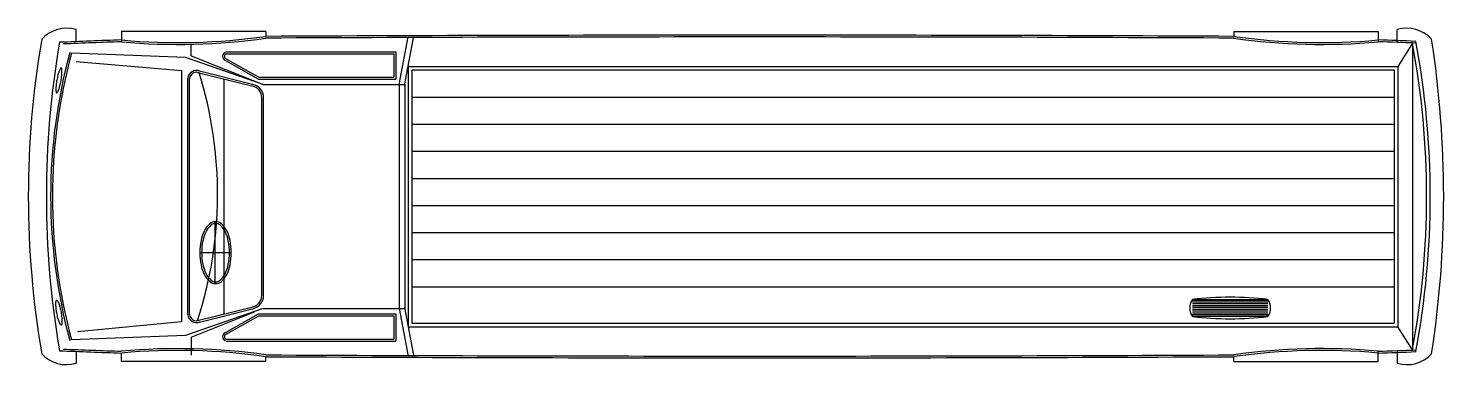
# Model space of a CAD drawing. Extents: x 0 to 7.84, y -0.93 to 0.93.
import ezdxf

# ---------------------------------------------------------------- set-up
doc = ezdxf.new("R2010")
doc.units = 0
doc.header["$MEASUREMENT"] = 0
doc.layers.add('C-CARRO', color=2, linetype='CONTINUOUS')

msp = doc.modelspace()

# ---------------------------------------------------------------- linework, layer by layer
at = {"layer": 'C-CARRO'}
for p, q in [((0.2648, 0.8571), (0.2648, 0.9235)), ((1.3162, 0.9132), (0.5162, 0.9132)), ((0.5162, 0.9132), (0.5162, 0.8563)), ((1.3162, 0.9132), (1.3162, 0.8866)), ((2.0547, 0.6205), (2.1036, 0.8831)), ((2.0842, 0.615), (2.1331, 0.8776)), ((6.6761, 0.9132), (7.4761, 0.9132)), ((6.6761, 0.9132), (6.6761, 0.8866)), ((7.4761, 0.9132), (7.4761, 0.8563)), ((7.5817, 0.8571), (7.5817, 0.9235)), ((0.8703, 0.7695), (0.2393, 0.7939)), ((0.9029, 0.7785), (0.9029, 0.8428)), ((1.0954, 0.8), (2.0347, 0.8)), ((1.0954, 0.79), (2.0247, 0.79)), ((2.0247, 0.79), (2.0247, 0.66)), ((2.0347, 0.8), (2.0347, 0.65)), ((7.6657, 0.8495), (7.5843, 0.7205)), ((7.6657, 0.8495), (7.6657, -0.8494)), ((0.2648, 0.7464), (0.8492, 0.6974)), ((1.3003, 0.6205), (0.8703, 0.7695)), ((0.9029, 0.7785), (1.3003, 0.6205)), ((1.0954, 0.7623), (1.2775, 0.66)), ((1.0954, 0.7508), (1.2749, 0.65)), ((2.1038, 0.7205), (7.5843, 0.7205)), ((2.1038, 0.7205), (2.1038, -0.7205)), ((7.5843, 0.7205), (7.5843, -0.7205)), ((0.8492, 0.6974), (0.8492, -0.6931)), ((0.8829, -0.655), (0.8829, 0.6534)), ((0.8929, -0.6533), (0.8929, 0.6534)), ((0.9377, 0.6871), (1.2462, 0.61)), ((0.9401, 0.6968), (1.2486, 0.6197)), ((1.0833, 0.6507), (1.0833, -0.6507)), ((1.2749, 0.65), (2.0347, 0.65)), ((1.2775, 0.66), (2.0247, 0.66)), ((2.1238, 0.7005), (7.5643, 0.7005)), ((2.1238, 0.7005), (2.1238, -0.7005)), ((7.5643, 0.7005), (7.5643, -0.7005)), ((1.3003, 0.6205), (2.0847, 0.6205)), ((2.0547, 0.6205), (2.0547, -0.6205)), ((2.0847, 0.6205), (2.0847, -0.6205)), ((2.1238, 0.5505), (7.5643, 0.5505)), ((1.2929, -0.5482), (1.2929, 0.5482)), ((1.3029, -0.5482), (1.3029, 0.5482)), ((2.1238, 0.4005), (7.5643, 0.4005)), ((2.1238, 0.2505), (7.5643, 0.2505)), ((2.1238, 0.1005), (7.5643, 0.1005)), ((2.1238, -0.0495), (7.5643, -0.0495)), ((1.0333, -0.1394), (1.0333, -0.4822)), ((2.1238, -0.1995), (7.5643, -0.1995)), ((0.9502, -0.3108), (1.1241, -0.3108)), ((2.1238, -0.3495), (7.5643, -0.3495)), ((2.1238, -0.4995), (7.5643, -0.4995)), ((1.3003, -0.6205), (0.8704, -0.7695)), ((0.9377, -0.6871), (1.2462, -0.61)), ((0.9401, -0.6968), (1.2486, -0.6197)), ((1.3003, -0.6205), (2.0847, -0.6205)), ((2.0547, -0.6205), (2.1036, -0.8831)), ((2.0842, -0.615), (2.1331, -0.8776)), ((6.447, -0.5692), (6.8659, -0.5692)), ((6.8659, -0.5749), (6.447, -0.5749)), ((6.8659, -0.5849), (6.447, -0.5849)), ((6.8659, -0.5949), (6.447, -0.5949)), ((6.8659, -0.6049), (6.447, -0.6049)), ((6.8659, -0.6149), (6.447, -0.6149)), ((6.8659, -0.6249), (6.447, -0.6249)), ((0.8492, -0.6931), (0.2723, -0.7497)), ((0.9029, -0.7784), (1.2535, -0.6391)), ((1.0954, -0.7508), (1.2749, -0.65)), ((1.0954, -0.7623), (1.2775, -0.66)), ((1.2749, -0.65), (2.0347, -0.65)), ((1.2775, -0.66), (2.0247, -0.66)), ((2.0247, -0.66), (2.0247, -0.79)), ((2.0347, -0.65), (2.0347, -0.8)), ((2.1238, -0.7005), (7.5643, -0.7005)), ((6.8659, -0.6349), (6.447, -0.6349)), ((6.8659, -0.6449), (6.447, -0.6449)), ((6.8659, -0.6549), (6.447, -0.6549)), ((6.8659, -0.6649), (6.447, -0.6649)), ((0.8704, -0.7695), (0.2393, -0.7939)), ((0.9029, -0.7784), (0.9029, -0.8778)), ((2.1038, -0.7205), (7.5843, -0.7205)), ((7.6657, -0.8494), (7.5843, -0.7205)), ((0.2647, -0.857), (0.2647, -0.9234)), ((1.0954, -0.79), (2.0247, -0.79)), ((1.0954, -0.8), (2.0347, -0.8)), ((7.4761, -0.9131), (7.4761, -0.8562)), ((7.5817, -0.857), (7.5817, -0.9234)), ((0.5162, -0.9132), (0.5162, -0.8663)), ((1.3162, -0.9132), (0.5162, -0.9132)), ((1.3162, -0.9132), (1.3162, -0.8866)), ((6.6761, -0.9131), (6.6761, -0.8865)), ((6.6761, -0.9131), (7.4761, -0.9131))]:
    msp.add_line(p, q, dxfattribs=at)
for points in [[(0.1581, 0.6448, 0.017254), (0.1539, 0.6161, 0.024089), (0.1526, 0.5953, 0.054459), (0.1544, 0.5762, 0.306006), (0.1571, 0.5736, 0.306006), (0.1605, 0.5751, 0.054459), (0.1689, 0.5924, 0.024089), (0.175, 0.6122, 0.017254), (0.1811, 0.6406, 0.017254), (0.1853, 0.6693, 0.024089), (0.1866, 0.69, 0.054459), (0.1848, 0.7091, 0.306006), (0.1822, 0.7117, 0.306006), (0.1788, 0.7102, 0.054459), (0.1704, 0.693, 0.024089), (0.1643, 0.6731, 0.017254)], [(0.9502, -0.3108, 0.048725), (0.9568, -0.3782, 0.0625), (0.9737, -0.4293, 0.10298), (1.0048, -0.4703, 0.180912), (1.0371, -0.4824, 0.180912), (1.0695, -0.4703, 0.10298), (1.1006, -0.4293, 0.0625), (1.1175, -0.3782, 0.048725), (1.1241, -0.3108, 0.048725), (1.1175, -0.2434, 0.0625), (1.1006, -0.1922, 0.10298), (1.0695, -0.1513, 0.180912), (1.0371, -0.1392, 0.180912), (1.0048, -0.1513, 0.10298), (0.9737, -0.1922, 0.0625), (0.9568, -0.2434, 0.048725)], [(0.9602, -0.3108, 0.048725), (0.9666, -0.3763, 0.0625), (0.9827, -0.425, 0.10298), (1.0114, -0.4627, 0.180912), (1.0371, -0.4724, 0.180912), (1.0629, -0.4627, 0.10298), (1.0915, -0.425, 0.0625), (1.1077, -0.3763, 0.048725), (1.1141, -0.3108, 0.048725), (1.1077, -0.2453, 0.0625), (1.0915, -0.1965, 0.10298), (1.0629, -0.1589, 0.180912), (1.0371, -0.1492, 0.180912), (1.0114, -0.1589, 0.10298), (0.9827, -0.1965, 0.0625), (0.9666, -0.2453, 0.048725)], [(0.1581, -0.6447, -0.017254), (0.1539, -0.616, -0.024089), (0.1526, -0.5953, -0.054459), (0.1544, -0.5762, -0.306006), (0.1571, -0.5736, -0.306006), (0.1605, -0.5751, -0.054459), (0.1689, -0.5923, -0.024089), (0.175, -0.6122, -0.017254), (0.1811, -0.6405, -0.017254), (0.1853, -0.6692, -0.024089), (0.1866, -0.6899, -0.054459), (0.1848, -0.709, -0.306006), (0.1822, -0.7116, -0.306006), (0.1788, -0.7101, -0.054459), (0.1704, -0.6929, -0.024089), (0.1643, -0.673, -0.017254)]]:
    msp.add_lwpolyline(points, format="xyb", close=True, dxfattribs=at)
for centre, radius, start, end in [((5.1281, 0), 5.1281, 170.2286, 189.77249), ((0.2126, 0.7429), 0.188, 73.87386, 137.29709), ((2.0929, -45.5875), 46.4806, 91.94397, 92.36742), ((0.8297, 4.2807), 3.4387, 264.76889, 278.13319), ((0.8297, 4.2807), 3.4287, 264.76889, 278.13319), ((3.9961, -552.4062), 553.2992, 89.722485, 90.277515), ((3.9961, -552.2971), 553.1802, 89.722425, 90.277575), ((7.1626, 4.2807), 3.4387, 261.86681, 275.23111), ((7.1626, 4.2807), 3.4287, 261.86681, 275.23111), ((5.8994, -45.5875), 46.4806, 87.79913, 88.05603), ((7.6339, 0.7429), 0.188, 42.70291, 106.12614), ((2.1537, -0.0001), 5.6854, 351.19667, 8.80756), ((5.1281, 0), 5.0281, 170.2286, 189.77249), ((3.1754, 0), 3.0516, 164.87097, 195.13012), ((3.1754, 0), 3.0416, 164.87097, 195.13012), ((2.0929, -45.5875), 46.4706, 91.94439, 92.34325), ((1.1013, 0.7762), 0.0251, 113.06034, 246.93966), ((1.1013, 0.7762), 0.0151, 113.06034, 246.93966), ((5.8994, -45.5875), 46.4706, 87.79632, 88.05561), ((3.1352, 0), 4.6095, 349.30998, 10.69002), ((3.1352, 0), 4.6295, 349.30998, 10.69002), ((0.9324, 0.6476), 0.0499, 69.56755, 171.68394), ((0.9324, 0.6476), 0.0399, 69.56755, 171.68394), ((-1.2164, 0.0125), 2.2649, 342.00775, 17.27216), ((1.2282, 0.5478), 0.0647, 359.63998, 78.06266), ((1.2282, 0.5478), 0.0747, 359.63998, 78.06266), ((1.2282, -0.5478), 0.0647, 281.93734, 0.36002), ((1.2282, -0.5478), 0.0747, 281.93734, 0.36002), ((6.5185, -0.617), 0.086, 146.22075, 213.77925), ((6.6565, -2.4763), 1.9186, 83.73234, 96.26766), ((6.7936, -0.617), 0.0867, 326.51874, 33.48126), ((0.9324, -0.6475), 0.0499, 188.31606, 290.43245), ((0.9324, -0.6475), 0.0399, 188.31606, 290.43245), ((6.6565, 1.2093), 1.8858, 263.62294, 276.37706), ((1.1013, -0.7761), 0.0251, 113.06034, 246.93966), ((1.1013, -0.7761), 0.0151, 113.06034, 246.93966), ((2.0921, 45.5875), 46.4806, 267.63367, 268.05712), ((2.0921, 45.5875), 46.4706, 267.65784, 268.05671), ((0.8298, -4.2807), 3.4387, 81.8679, 95.2322), ((0.8298, -4.2807), 3.4287, 81.8679, 95.2322), ((7.1626, -4.2806), 3.4387, 84.76998, 98.13429), ((7.1626, -4.2806), 3.4287, 84.76998, 98.13429), ((5.8985, 45.5875), 46.4706, 271.94548, 272.20475), ((5.8985, 45.5875), 46.4806, 271.94506, 272.20194), ((0.2125, -0.7427), 0.188, 222.69868, 286.12191), ((3.9961, 552.2971), 553.1802, 269.722425, 270.277575), ((3.9961, 552.4062), 553.2992, 269.722485, 270.277515), ((7.6339, -0.7427), 0.188, 253.87809, 317.30132)]:
    msp.add_arc(centre, radius, start, end, dxfattribs=at)

doc.saveas('drawing.dxf')
